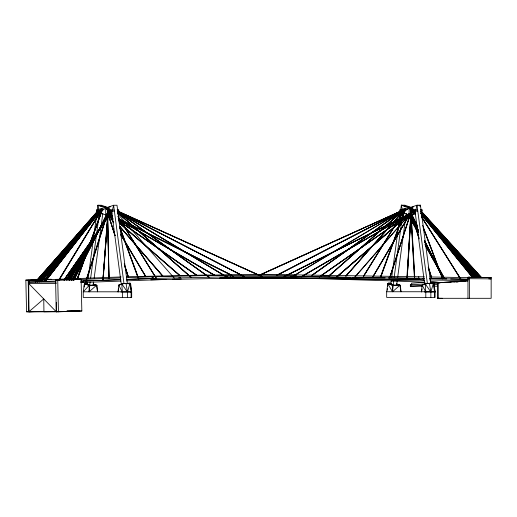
<?xml version="1.0" encoding="UTF-8"?>
<svg xmlns="http://www.w3.org/2000/svg" width="517" height="517" viewBox="0 0 517 517"><rect width="100%" height="100%" fill="white"/><g stroke="black" fill="none" stroke-linecap="round" stroke-linejoin="round"><path stroke-width="0.78" d="M56.321 302.355L56.295 311.803L65.213 311.486M259.418 275.218L401.005 211.065L259.418 275.134M401.554 211.098L277.306 275.154M93.066 284.182L96.492 285.319L89.098 291.808L89.228 285.326L84.387 283.833L83.256 291.808L83.256 297.437L131.68 297.437L131.68 291.808L83.256 291.808L89.228 285.326L96.492 285.319L96.996 285.365L97.539 291.808L96.492 285.319L93.144 284.007L96.996 285.365M386.671 291.75L435.094 291.75L435.094 297.385L386.671 297.385L386.671 291.75L387.802 283.781L392.642 285.268L392.513 291.75L399.912 285.268L400.41 285.306L400.953 291.75L399.912 285.268L396.558 283.949L400.41 285.306M106.754 216.048L108.473 209.908M117.934 211.627L226.524 276.86L117.876 211.64M411.358 209.941L407.209 278.159L406.808 278.159L407.17 278.159L410.957 209.967M406.847 278.159L411.209 209.889L407.17 278.159M84.174 287.025L84.387 283.833L85.072 283.187L87.386 283.258M387.382 290.153L387.485 288.564M387.647 286.172L387.802 283.781L388.487 283.135L390.807 283.206M108.363 210.49L102.915 280.369L108.047 209.611M102.915 280.369L108.215 209.579M108.35 210.425L103.083 280.343L102.721 280.33M89.098 291.808L89.803 285.345L84.387 283.833L89.803 285.345M391.434 283.374L388.487 283.135L388.532 283.691L393.217 285.287L392.513 291.75L387.802 283.781L391.453 283.684M117.521 211.925L209.204 277.235L117.585 211.841M87.328 284.408L87.651 282.011M88.187 278.01L93.008 242.034M93.325 239.636L96.757 214.051M96.97 212.448L97.933 205.255L101.455 205.255L107.801 207.504M89.7 285.21L90.132 282.017M90.662 278.036L99.413 212.707L105.707 208.002L113.604 205.255L117.004 205.255L127.369 283.607M93.635 282.017L93.209 285.21L88.465 285.21M94.165 278.036L102.812 213.502M390.749 284.35L391.285 280.356M391.712 277.157L401.347 205.197L404.869 205.197L411.926 207.698M393.76 280.369L393.12 285.151L396.623 285.151L397.159 281.17M394.187 277.183L402.827 212.649L401.347 205.197L411.125 207.582M397.689 277.183L406.226 213.45M118.645 288.951L118.063 292.053L118.69 285.074L123.679 283.562L130.025 283.213L130.652 283.794L131.68 292.053L120.939 292.053M422.066 288.9L421.484 292.002L422.105 285.016L427.094 283.503L433.44 283.161L434.073 283.736L435.094 292.002L424.354 292.002M121.282 284.415L111.808 212.81L112.17 211.298M112.525 209.786L113.604 205.255L123.97 283.607M424.696 284.356L415.222 212.752L417.019 205.197L420.424 205.197L430.79 283.555M420.062 206.71L420.424 205.197L418.912 205.566M117.449 212.267L191.393 277.648M109.791 210.167L71.624 280.195M127.434 292.053L130.025 283.213L123.679 283.562L118.69 285.074L122.374 292.053L121.773 283.833L126.032 283.322L127.434 292.053L121.773 283.833L119.375 285.074M430.848 292.002L433.44 283.161L427.094 283.503L422.105 285.016L425.795 292.002L425.187 283.775L429.446 283.264L430.848 292.002L425.187 283.775L422.79 285.016M69.685 280.201L110.315 210.509M85.841 281.061L104.718 221.257M106.412 215.977L108.35 209.766M86.009 281.138L105.125 220.649M106.58 216.054L108.518 209.76M86.184 281.132L105.3 220.643M411.887 209.333L389.637 277.907L412.017 209.417M411.862 209.411L389.689 277.907M76.891 279.619L102.043 209.643L102.45 209.605L77.149 279.555M77.039 279.645L102.192 209.669M77.246 279.626L102.45 209.605L102.043 209.643M380.583 276.608L405.154 209.359L405.502 209.482L381.21 275.975M380.758 276.673L405.328 209.417M111.401 210.8L111.724 210.826L66.273 279.897M40.158 280.524L99.167 210.555L39.382 281.849M98.417 210.703L38.368 280.582M174.235 278.075L117.508 213.611M97.803 210.897L35.44 281.901M73.595 280.111L108.977 209.947M73.782 280.027L109.145 209.954M73.744 280.201L102.612 222.995M103.335 221.567L108.744 210.839M73.912 280.201L109.294 210.044M71.811 280.111L109.759 210.148M71.766 280.285L109.714 210.322M71.934 280.292L109.901 210.238M69.491 280.272L110.205 210.329M69.821 280.292L110.509 210.432M372.531 277.655L412.508 209.579L372.356 277.655L412.133 210.348M59.022 279.561L101.636 209.799L58.783 280.311M101.461 209.74L101.61 209.844M58.932 280.414L101.791 209.902M67.998 279.71L110.819 210.522M68.192 279.639L110.981 210.535M68.134 279.807L111.084 210.716M68.296 279.82L111.116 210.632M363.445 276.233L404.85 209.689L363.593 276.317M363.535 276.291L404.817 209.695M261.996 276.64L117.656 211.214M66.144 279.8L111.433 210.716M66.338 279.729L111.594 210.729M66.434 279.91L111.724 210.826M63.959 279.949L112.04 210.904M64.153 279.884L112.202 210.923M64.089 280.046L112.137 211.085M64.244 280.065L112.325 211.02M46.465 279.555L101.086 210.025L45.257 281.642M45.037 281.539L100.944 209.934M101.086 210.025L45.063 281.461M209.081 277.332L117.54 211.789M44.119 280.298L100.472 210.225L44.294 280.479M43.751 281.022L100.479 210.232M42.413 279.775L99.639 210.309M42.019 280.427L99.755 210.341M42.549 279.949L96.711 214.206M97.732 212.965L99.775 210.484M41.134 281.843L99.878 210.445M40.184 280.466L99.038 210.503M39.234 281.855L99.167 210.555M37.418 281.914L98.547 210.749M98.65 210.858L37.573 281.901L98.624 210.917M354.688 277.403L413.354 209.934L354.494 277.403M35.414 281.875L97.933 210.949M35.518 281.978L98.03 211.052M345.815 276.033L404.3 209.973L346.028 276.039M345.892 276.033L404.275 209.928M118.012 216.629L156.341 278.424L118.16 216.545M328.941 275.839L403.706 210.225M329.019 275.839L403.615 210.083L329.187 275.832M414.001 210.173L336.477 277.164L413.904 210.025M413.245 210.645L336.522 277.073M336.606 277.138L413.988 210.089M56.372 283.458L28.674 283.458L56.295 311.803L55.571 280.098L81.111 279.277L81.841 310.982L58.46 311.803L26.567 311.796L25.85 280.098L28.144 280.098L28.862 311.796L43.751 298.929L43.939 311.803L57.439 311.493M102.431 213.398L99.413 212.707L105.707 214.949L109.216 214.949L111.808 212.81L109.365 210.884M427.385 283.555L417.019 205.197L409.121 207.95L402.827 212.649L409.121 214.898L412.631 214.898L415.222 212.752L409.121 207.95L401.347 205.197M460.692 279.206L421.517 216.507M312.003 275.225L402.969 210.296M312.016 275.29L403.092 210.393M312.19 275.296L402.446 210.93M319.338 276.905L414.279 210.451M319.344 276.989L414.35 210.522M414.363 210.613L319.403 276.892M156.341 278.424L118.102 216.571M294.154 275.464L402.103 210.736M294.91 275.212L402.168 210.82M301.346 276.737L414.97 210.723L301.405 276.634M276.324 275.425L401.496 210.93M277.157 275.147L401.554 211.014M284.188 276.647L415.59 210.923L284.182 276.466M259.547 275.231L401.005 211.065M423.132 227.693L442.649 278.818L422.609 225.328M119.724 227.687L138.498 279.07L138.84 278.954L119.795 226.814M109.216 214.949L112.215 213.876M412.631 214.898L415.629 213.825M111.808 212.81L105.707 214.949L105.707 208.002L97.933 205.255L98.818 209.728M415.222 212.752L409.121 214.898L409.121 207.95L413.645 206.852M138.491 279.064L138.84 278.954M97.933 211.214L96.44 211.214L96.44 210.044L101.817 208.338L103.335 208.338M96.44 211.214L101.817 209.508L103.335 209.508M401.347 211.156L399.854 211.156L399.854 209.992L405.231 208.28L407.512 208.28M399.854 211.156L405.231 209.45L407.512 209.45M108.15 209.928L105.707 208.002L110.224 206.903M439.444 282.98L440.161 282.812L430.286 282.418M226.524 276.782L117.818 211.724M117.766 211.459L244.425 276.685L117.824 211.369M301.411 276.808L414.834 210.652M447.541 282.534L450.721 282.276M453.894 282.017L458.663 281.636M460.253 281.507L465.811 281.061M438.254 282.734L467.814 280.834L438.254 282.734L438.254 298.309M437.466 282.327L437.466 298.309L491.15 298.309L491.15 277.48L467.975 277.286L467.975 298.309M467.975 278.676L491.15 278.87L488.752 278.85M448.413 282.547L450.824 282.385M456.459 282.017L458.068 281.914M425.039 282.321L411.532 283.161L411.532 284.815M422.37 286.205L410.336 286.205L410.336 284.815L425.039 283.975M430.202 283.581L437.75 283.18M410.336 286.205L422.253 285.462M434.17 284.718L437.35 284.524M449.163 282.56L450.759 282.476M83.644 280.641L85.247 280.557M81.24 282.153L83.644 282.03M442.642 278.799L423.3 227.642M424.554 280.453L419.125 279.716L293.856 277.913L219.899 278.088L293.856 277.913L391.24 280.873L423.908 279.807M121.081 276.944L29.269 280.376L29.269 282.069M59.481 280.22L55.455 280.376L55.455 282.069M66.732 279.949L73.983 279.684M80.419 279.438L120.694 277.939M126.329 277.726L152.961 276.731L153.006 278.424L126.329 279.419M28.674 303.628L28.674 282.069L55.849 281.074M81.227 281.106L120.694 279.632M80.555 281.17L120.881 279.678M126.503 279.471L156.328 278.372M80.633 282.56L120.9 281.067M126.536 280.86L165.989 279.432M55.571 280.098L81.111 279.277M66.816 311.434L81.841 310.982M25.85 280.098L51.345 279.303L28.144 280.098M178.869 277.61L180.478 277.551M172.432 279.212L181.286 278.915M26.567 311.796L35.363 311.499M28.674 283.458L28.862 311.796L37.657 311.499M66.971 311.273L79.676 310.982L67.048 310.995M126.768 276.744L203.543 275.076L267.722 274.87L296.519 275.303M424.379 276.847L294.703 274.87L230.524 275.076L152.948 276.763L152.948 278.456L233.283 276.731M293.856 277.913L233.283 278.12L150.744 279.846M28.862 311.796L48.217 311.486M66.771 311.189L79.676 310.982M232.217 276.731L294.703 276.524L350.694 277.37M87.308 283.743L85.118 283.749L85.072 283.187L87.276 283.368M392.642 285.268L399.912 285.268L396.481 284.124M290.638 276.53L423.908 278.417M92.698 285.332L96.492 285.319L92.491 285.319M396.119 285.274L399.912 285.268L395.912 285.268M105.707 208.002L107.109 208.002M409.121 207.95L410.524 207.95M114.199 211.201L111.911 211.201L106.534 209.495L106.534 208.325L109.572 208.325M417.62 211.143L415.332 211.143L409.949 209.437L409.949 208.267L412.993 208.267M96.44 210.044L97.959 210.044M106.534 208.325L111.911 210.031L114.192 210.031M117.23 210.031L118.748 210.031L118.748 211.201L117.256 211.201M399.854 209.992L401.373 209.992M409.949 208.267L415.332 209.98L417.607 209.98M420.644 209.98L422.163 209.98L422.163 211.143M226.123 276.731L227.713 276.731M219.751 278.12L233.283 278.12M139.545 278.456L141.141 278.456M28.674 282.069L56.372 282.069M410.336 284.815L411.939 284.815M434.396 286.205L437.602 286.205M437.699 298.244L439.444 298.309M427.094 283.503L434.073 283.736M123.679 283.562L130.652 283.794M442.416 298.309L438.403 298.309M477.566 277.37L467.975 277.286L473.598 277.377M482.361 277.409L491.15 277.48L482.426 277.513M415.894 278.301L419.125 278.327M419.125 279.716L267.115 277.913M323.72 275.716L330.117 275.813M352.297 277.396L385.133 277.887M388.338 277.939L418.789 278.398L418.789 276.737M429.963 276.95L468.266 277.661M429.498 278.521L467.795 279.238M422.783 278.469L424.379 278.501M429.963 278.605L446.72 278.915M450.708 278.993L468.266 279.316M429.498 279.91L467.795 280.628M293.856 276.524L295.446 276.563M391.24 280.873L424.709 282.198M284.415 276.556L415.461 210.936M430.764 281.293L440.852 282.657M402.827 212.649L404.339 212.998M97.933 205.255L107.71 207.64M387.802 283.781L393.217 285.287M420.631 209.488L422.163 209.98M117.21 209.547L118.748 210.031M405.154 209.359L405.496 209.495M117.656 211.052L262.113 276.543M117.598 211.143L262.113 276.621M110.295 214.523L112.525 215.615M118.296 218.497L232.307 275.477M110.224 214.6L112.519 215.705M118.296 218.588L231.577 275.206M110.224 214.691L112.454 215.783M118.878 219.021L231.513 275.29M117.882 211.363L244.425 276.601M110.651 214.762L112.738 215.977M118.361 219.214L215.001 275.406M110.58 214.839L112.105 215.667M118.361 219.305L214.994 275.496M110.58 214.93L112.034 215.751M118.923 219.783L214.232 275.173M109.591 214.206L112.279 216.151M118.807 220.656L197.203 275.483M109.572 214.381L112.208 216.222M118.729 220.733L196.466 275.186M110.166 214.833L112.137 216.216M118.723 220.824L196.402 275.173M109.617 214.335L112.648 216.972M119.324 222.782L179.994 275.58M109.468 214.393L112.635 217.056M119.175 222.84L179.981 275.658M109.455 214.477L112.551 217.127M119.162 222.924L179.897 275.729M117.391 212.28L191.503 277.616M117.32 212.358L191.432 277.694M420.98 210.897L481.592 277.571M420.851 210.955L481.469 277.629M421.303 211.653L481.282 277.629M420.89 211.298L479.731 277.545M420.838 211.453L479.602 277.61M421.2 212.067L479.414 277.61M421.31 212.325L477.811 277.526M421.252 212.474L477.689 277.59M421.084 212.487L477.501 277.59M109.126 214.148L112.829 218.42M119.705 226.343L163.107 276.337M109.1 214.232L112.803 218.497M119.64 226.33L163.081 276.414M109.501 214.807L113.184 219.15M119.556 226.388L162.997 276.472M421.181 212.765L475.866 277.506M421.045 212.823L475.737 277.571M420.948 212.926L475.55 277.571M421.019 213.185L474.212 277.5M420.89 213.256L474.083 277.571M421.303 213.973L473.902 277.564M420.89 213.65L472.796 277.435M421.833 215.04L472.693 277.539M421.678 215.066L472.519 277.545M421.407 216.617L460.841 279.161L421.678 217.34M108.958 214.484L113.462 222.071M120.836 234.492L145.826 276.569M108.925 214.555L113.43 222.142M120.771 234.466L145.794 276.64M108.796 214.516L113.682 222.866M120.681 234.518L145.697 276.685M408.256 214.452L418.163 232.133M437.085 265.912L425.207 244.715L439.224 270.094L425.116 244.858M437.427 266.533L439.056 269.435M442.998 276.472L440.581 272.162L442.888 276.414M408.075 214.465L418.027 232.204M441.188 273.583L442.836 276.485M407.939 214.529L418.111 232.689M425.769 246.35L442.752 276.679M408.876 214.251L418.182 231.183M425.213 243.959L436.8 265.047M438.009 267.231L439.948 270.759M440.678 272.097L443.05 276.401M408.695 214.264L418.098 231.338M425.071 244.018L437.078 265.854M437.854 267.263L439.34 269.99M408.579 214.361L417.923 231.345M441.15 273.609L442.714 276.433M409.891 214.755L418.007 229.671M425.627 243.714L444.103 277.7M409.716 214.768L418.156 230.304M425.543 243.862L437.427 265.732M438.119 267.03L443.877 277.623M409.593 214.865L418.079 230.472M425.329 243.817L437.253 265.751M437.996 267.127L443.754 277.719M410.498 214.6L417.639 228.171M425.155 242.46L443.618 277.545M410.317 214.607L417.562 228.34M425.071 242.615L437.085 265.46M438.125 267.47L443.47 277.597M410.194 214.704L418.137 229.781M425.601 243.992L443.295 277.616M411.138 214.484L417.348 226.653M424.599 240.883L443.269 277.48M411.009 214.581L417.574 227.448M425.148 242.331L443.108 277.506M410.782 214.51L417.4 227.461M425.064 242.479L442.94 277.526M412.049 214.969L417.083 225.192M424.567 240.405L442.746 277.351M411.868 214.975L417.568 226.569M424.703 241.058L442.578 277.364M411.739 215.072L417.484 226.73M424.573 241.148L442.403 277.383M119.621 226.866L138.672 279.018M108.434 214.768L115.104 235.526M124.242 263.799L128.39 276.873M108.344 214.801L115.007 235.558M124.338 264.575L128.3 276.905M108.305 214.852L114.948 235.532M124.791 266.165L128.235 276.879M411.92 215.066L418.499 235.855M428.406 267.211L431.592 277.261M411.558 214.465L419.067 238.208M428.225 267.218L431.411 277.267M411.377 214.471L419.125 238.977M428.315 268.065L431.223 277.267M433.479 283.51L433.44 283.161L435.094 292.002M130.064 283.568L130.025 283.213L131.68 292.053M433.44 283.161L434.519 292.002M130.025 283.213L131.098 292.053M411.189 214.426L414.757 277.183M411.009 214.471L414.569 277.183M410.821 214.452L414.388 277.177M107.652 214.82L109.068 278.23M107.594 214.801L108.977 278.262M107.465 214.885L107.607 221.302M107.646 222.905L108.913 278.243M57.73 280.098L58.46 311.803M469.475 277.19L469.475 298.309M434.519 291.75L434.519 297.385M430.848 291.75L430.848 297.385M425.795 291.75L425.795 297.385M415.332 209.98L415.332 211.143M405.231 208.28L405.231 209.45M363.496 275.91L363.496 277.564M294.703 274.87L294.703 276.524M230.524 275.076L230.524 276.769M152.101 276.763L152.101 278.456M131.098 291.808L131.098 297.437M127.434 291.808L127.434 297.437M122.374 291.808L122.374 297.437M111.911 210.031L111.911 211.201M101.817 208.338L101.817 209.508M56.372 302.348L56.372 311.796"/></g></svg>
